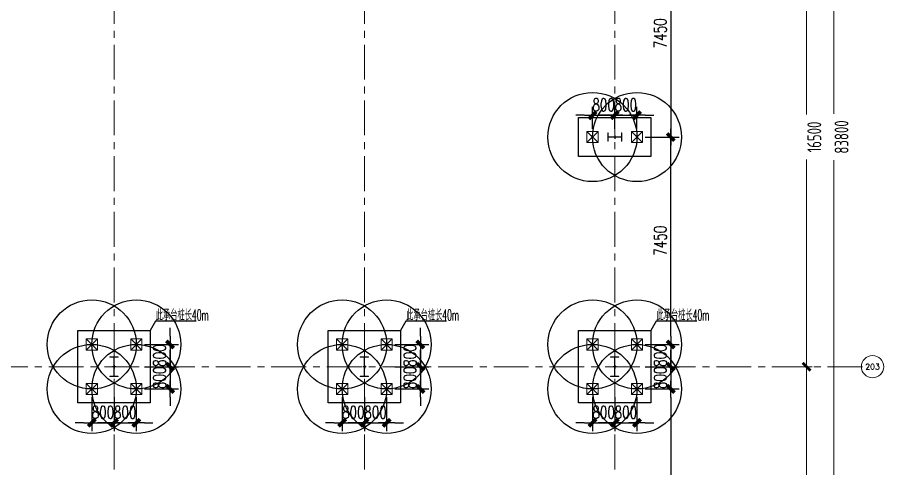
# Model space of a CAD drawing. Extents: x -1201378 to 2367219, y -619313 to 244905.
# Drawn here: x -705236 to -674089, y -34760 to -18549 of the extents above; entities that cross this region are included whole.
import ezdxf
from ezdxf.enums import TextEntityAlignment as Align

# ---------------------------------------------------------------- set-up
doc = ezdxf.new("R2010")
doc.units = 0
doc.header["$LTSCALE"] = 1000
doc.linetypes.add('CENTER', pattern=[2, 1.25, -0.25, 0.25, -0.25])
doc.layers.get('0').update_dxf_attribs({"linetype": 'CONTINUOUS'})
doc.layers.get('Defpoints').update_dxf_attribs({"linetype": 'CONTINUOUS'})
for name, color, linetype, lineweight in [('S-axis', 111, 'CONTINUOUS', 0), ('S-col', 2, 'CONTINUOUS', 0), ('S-dote', 5, 'CENTER', 0), ('S-zhuang', 1, 'CONTINUOUS', 0)]:
    doc.layers.add(name, color=color, linetype=linetype, lineweight=lineweight)
for name, color, linetype in [('S-BG', 131, 'CONTINUOUS'), ('S-DIMZ', 115, 'CONTINUOUS'), ('S-DOTE1', 140, 'CENTER'), ('S-HATCH1-W', 252, 'CONTINUOUS')]:
    doc.layers.add(name, color=color, linetype=linetype)
doc.styles.add('_TCH_AXIS', font='COMPLEX', dxfattribs={"bigfont": 'GBCBIG'})
doc.styles.add('SS1', font='tj-romans1.shx', dxfattribs={"width": 0.7, "bigfont": 'tj-hztxt1.shx'})
doc.styles.add('TSSD_Dimension', font='tssdeng.shx', dxfattribs={"width": 0.7, "bigfont": 'hztxt.shx'})
doc.dimstyles.new('S-150-ARCHI', dxfattribs={"dimscale": 150, "dimtxt": 3, "dimasz": 2, "dimexe": 2, "dimexo": 2, "dimgap": 1, "dimtad": 1, "dimdec": 0, "dimzin": 0, "dimdsep": 46, "dimtxsty": 'SS1', "dimblk1": 'TT', "dimblk2": 'TT', "dimsah": 1, "dimcen": 1, "dimclrd": 256, "dimclre": 256, "dimclrt": 256, "dimadec": 0, "dimazin": 0, "dimtfac": 1, "dimtdec": 0, "dimtix": 1, "dimtmove": 2, "dimatfit": 0, "dimldrblk": 'TT', "dimfxl": 2, "dimtolj": 1, "dimtzin": 0, "dimarcsym": 0})
doc.dimstyles.new('TSSD_200_200', dxfattribs={"dimtxt": 500, "dimasz": 200, "dimexe": 200, "dimexo": 500, "dimgap": 200, "dimtad": 1, "dimdec": 0, "dimzin": 0, "dimdsep": 46, "dimtxsty": 'TSSD_Dimension', "dimblk": 'ARCHTICK', "dimcen": 0, "dimdle": 200, "dimclrt": 7, "dimadec": 0, "dimazin": 0, "dimtfac": 1, "dimtdec": 0, "dimtix": 1, "dimtmove": 2, "dimatfit": 3, "dimfxl": 1, "dimtolj": 1, "dimtzin": 0, "dimarcsym": 0})

# ---------------------------------------------------------------- blocks, each defined once
blk = doc.blocks.new('_ArchTick')
at = {"color": 0, "linetype": 'ByBlock', "const_width": 0.5}
blk.add_lwpolyline([(-0.71, -0.71), (0.71, 0.71)], dxfattribs=at)
blk = doc.blocks.new('*D88')
at = {"layer": 'Defpoints', "color": 0, "transparency": 16777216}
for p in [(-77874, -214598), (-77874, -231098), (-76858, -231098)]:
    blk.add_point(p, dxfattribs=at)
at = {"layer": 'S-axis', "color": 0, "lineweight": -2, "transparency": 16777216}
for p, q in [((-77374, -214598), (-76658, -214598)), ((-76858, -214398), (-76858, -222042)), ((-76858, -231298), (-76858, -223654)), ((-77374, -231098), (-76658, -231098))]:
    blk.add_line(p, q, dxfattribs=at)
at = {"layer": 'S-axis', "color": 0, "lineweight": -2, "transparency": 16777216, "xscale": 200, "yscale": 200, "zscale": 200}
for p, rotation in [((-76858, -214598), 90), ((-76858, -231098), 270)]:
    blk.add_blockref('_ArchTick', p, dxfattribs=dict(at, rotation=rotation))
at = {"layer": 'S-axis', "color": 7, "transparency": 16777216, "insert": (-76583, -222848), "char_height": 500, "attachment_point": 5, "rotation": 90, "style": 'TSSD_Dimension'}
blk.add_mtext('\\A1;16500', dxfattribs=at)
blk = doc.blocks.new('*D89')
at = {"layer": 'Defpoints', "color": 0, "transparency": 16777216}
for p in [(-77874, -231098), (-77874, -247598), (-76858, -247598)]:
    blk.add_point(p, dxfattribs=at)
at = {"layer": 'S-axis', "color": 0, "lineweight": -2, "transparency": 16777216}
for p, q in [((-77374, -231098), (-76658, -231098)), ((-76858, -230898), (-76858, -238542)), ((-76858, -247798), (-76858, -240154)), ((-77374, -247598), (-76658, -247598))]:
    blk.add_line(p, q, dxfattribs=at)
at = {"layer": 'S-axis', "color": 0, "lineweight": -2, "transparency": 16777216, "xscale": 200, "yscale": 200, "zscale": 200}
for p, rotation in [((-76858, -231098), 90), ((-76858, -247598), 270)]:
    blk.add_blockref('_ArchTick', p, dxfattribs=dict(at, rotation=rotation))
at = {"layer": 'S-axis', "color": 7, "transparency": 16777216, "insert": (-76583, -239348), "char_height": 500, "attachment_point": 5, "rotation": 90, "style": 'TSSD_Dimension'}
blk.add_mtext('\\A1;16500', dxfattribs=at)
blk = doc.blocks.new('*D113')
at = {"layer": 'Defpoints', "color": 0, "transparency": 16777216}
for p in [(-77774, -180948), (-77774, -264748), (-75879, -264748)]:
    blk.add_point(p, dxfattribs=at)
at = {"layer": 'S-axis', "color": 0, "lineweight": -2, "transparency": 16777216}
for p, q in [((-77274, -180948), (-75679, -180948)), ((-75879, -180748), (-75879, -222015)), ((-75879, -264948), (-75879, -223681)), ((-77274, -264748), (-75679, -264748))]:
    blk.add_line(p, q, dxfattribs=at)
at = {"layer": 'S-axis', "color": 0, "lineweight": -2, "transparency": 16777216, "xscale": 200, "yscale": 200, "zscale": 200}
for p, rotation in [((-75879, -180948), 90), ((-75879, -264748), 270)]:
    blk.add_blockref('_ArchTick', p, dxfattribs=dict(at, rotation=rotation))
at = {"layer": 'S-axis', "color": 7, "transparency": 16777216, "insert": (-75604, -222848), "char_height": 500, "attachment_point": 5, "rotation": 90, "style": 'TSSD_Dimension'}
blk.add_mtext('\\A1;83800', dxfattribs=at)
blk = doc.blocks.new('nt66')
at = {"layer": 'S-col'}
blk.add_lwpolyline([(-195790, 766820), (-195490, 766820), (-195490, 766808), (-195636, 766808), (-195636, 766132), (-195490, 766132), (-195490, 766120), (-195790, 766120), (-195790, 766132), (-195644, 766132), (-195644, 766808), (-195790, 766808)], close=True, dxfattribs=at)
blk = doc.blocks.new('33333')
for p in [(48786, -93400), (57786, -93400), (66786, -93400)]:
    blk.add_blockref('nt66', p)
blk = doc.blocks.new('S-ZHUANG-400')
at = {"layer": 'S-zhuang'}
for p, q in [((200, -200), (-200, 200)), ((-200, -200), (200, 200))]:
    blk.add_line(p, q, dxfattribs=at)
blk.add_lwpolyline([(-200, 200), (200, 200), (200, -200), (-200, -200)], close=True, dxfattribs=at)
blk = doc.blocks.new('CT4')
at = {"layer": 'Defpoints'}
for centre in [(-100831, -168442), (-99231, -168442), (-100831, -170042), (-99231, -170042)]:
    blk.add_circle(centre, 1600, dxfattribs=at)
at = {"layer": 'S-DOTE1', "ltscale": 0.25}
for p, q in [((-99971, -169242), (-100091, -169242)), ((-100031, -169182), (-100031, -169302))]:
    blk.add_line(p, q, dxfattribs=at)
at = {"layer": 'S-HATCH1-W'}
blk.add_lwpolyline([(-101331, -170542), (-101331, -167942), (-98731, -167942), (-98731, -170542)], close=True, dxfattribs=at)
at = {"layer": 'S-zhuang', "rotation": 90.00000000000001}
for p in [(-100831, -168442), (-99231, -168442), (-100831, -170042), (-99231, -170042)]:
    blk.add_blockref('S-ZHUANG-400', p, dxfattribs=at)
blk = doc.blocks.new('CT2')
at = {"layer": 'Defpoints'}
for centre in [(-193625, -186366), (-193625, -187966)]:
    blk.add_circle(centre, 1600, dxfattribs=at)
at = {"layer": 'S-DOTE1', "ltscale": 0.25}
for p, q in [((-193565, -187166), (-193685, -187166)), ((-193625, -187226), (-193625, -187106))]:
    blk.add_line(p, q, dxfattribs=at)
at = {"layer": 'S-HATCH1-W'}
blk.add_lwpolyline([(-194325, -185866), (-192925, -185866), (-192925, -188466), (-194325, -188466)], close=True, dxfattribs=at)
at = {"layer": 'S-zhuang'}
for p in [(-193625, -186366), (-193625, -187966)]:
    blk.add_blockref('S-ZHUANG-400', p, dxfattribs=at)
blk = doc.blocks.new('TT')
blk.add_line((-0.97, 0), (0.97, 0))
at = {"const_width": 0.45}
blk.add_lwpolyline([(-0.44, -0.44), (0.44, 0.44)], dxfattribs=at)
blk = doc.blocks.new('*D345')
at = {"layer": 'Defpoints', "color": 0, "transparency": 16777216}
for p in [(-702558, -31898), (-701758, -31898), (-701758, -33111)]:
    blk.add_point(p, dxfattribs=at)
at = {"layer": 'S-DIMZ', "lineweight": -2, "transparency": 16777216}
for p, q in [((-702558, -32198), (-702558, -33411)), ((-701758, -32198), (-701758, -33411)), ((-702858, -33111), (-703158, -33111)), ((-702558, -33111), (-701758, -33111)), ((-701458, -33111), (-701158, -33111))]:
    blk.add_line(p, q, dxfattribs=at)
at = {"layer": 'S-DIMZ', "lineweight": -2, "transparency": 16777216, "xscale": 300, "yscale": 300, "zscale": 300}
blk.add_blockref('TT', (-702558, -33111), dxfattribs=at)
at = {"layer": 'S-DIMZ', "lineweight": -2, "transparency": 16777216, "xscale": 300, "yscale": 300, "zscale": 300, "rotation": 180}
blk.add_blockref('TT', (-701758, -33111), dxfattribs=at)
at = {"layer": 'S-DIMZ', "transparency": 16777216, "insert": (-702158, -32736), "char_height": 450, "attachment_point": 5, "style": 'SS1'}
blk.add_mtext('\\A1;800', dxfattribs=at)
blk = doc.blocks.new('*D346')
at = {"layer": 'Defpoints', "color": 0, "transparency": 16777216}
for p in [(-701758, -31898), (-700958, -31898), (-700958, -33111)]:
    blk.add_point(p, dxfattribs=at)
at = {"layer": 'S-DIMZ', "lineweight": -2, "transparency": 16777216}
for p, q in [((-701758, -32198), (-701758, -33411)), ((-700958, -32198), (-700958, -33411)), ((-702058, -33111), (-702358, -33111)), ((-701758, -33111), (-700958, -33111)), ((-700658, -33111), (-700358, -33111))]:
    blk.add_line(p, q, dxfattribs=at)
at = {"layer": 'S-DIMZ', "lineweight": -2, "transparency": 16777216, "xscale": 300, "yscale": 300, "zscale": 300}
blk.add_blockref('TT', (-701758, -33111), dxfattribs=at)
at = {"layer": 'S-DIMZ', "lineweight": -2, "transparency": 16777216, "xscale": 300, "yscale": 300, "zscale": 300, "rotation": 180}
blk.add_blockref('TT', (-700958, -33111), dxfattribs=at)
at = {"layer": 'S-DIMZ', "transparency": 16777216, "insert": (-701358, -32736), "char_height": 450, "attachment_point": 5, "style": 'SS1'}
blk.add_mtext('\\A1;800', dxfattribs=at)
blk = doc.blocks.new('*D347')
at = {"layer": 'Defpoints', "color": 0, "transparency": 16777216}
for p in [(-700958, -30298), (-700958, -31098), (-699746, -31098)]:
    blk.add_point(p, dxfattribs=at)
at = {"layer": 'S-DIMZ', "lineweight": -2, "transparency": 16777216}
for p, q in [((-699746, -29998), (-699746, -29698)), ((-700658, -30298), (-699446, -30298)), ((-699746, -30298), (-699746, -31098)), ((-700658, -31098), (-699446, -31098)), ((-699746, -31398), (-699746, -31698))]:
    blk.add_line(p, q, dxfattribs=at)
at = {"layer": 'S-DIMZ', "lineweight": -2, "transparency": 16777216, "xscale": 300, "yscale": 300, "zscale": 300}
for p, rotation in [((-699746, -30298), 270), ((-699746, -31098), 90)]:
    blk.add_blockref('TT', p, dxfattribs=dict(at, rotation=rotation))
at = {"layer": 'S-DIMZ', "transparency": 16777216, "insert": (-700121, -30698), "char_height": 450, "attachment_point": 5, "rotation": 90, "style": 'SS1'}
blk.add_mtext('\\A1;800', dxfattribs=at)
blk = doc.blocks.new('*D348')
at = {"layer": 'Defpoints', "color": 0, "transparency": 16777216}
for p in [(-700958, -31098), (-700958, -31898), (-699746, -31898)]:
    blk.add_point(p, dxfattribs=at)
at = {"layer": 'S-DIMZ', "lineweight": -2, "transparency": 16777216}
for p, q in [((-699746, -30798), (-699746, -30498)), ((-700658, -31098), (-699446, -31098)), ((-699746, -31098), (-699746, -31898)), ((-700658, -31898), (-699446, -31898)), ((-699746, -32198), (-699746, -32498))]:
    blk.add_line(p, q, dxfattribs=at)
at = {"layer": 'S-DIMZ', "lineweight": -2, "transparency": 16777216, "xscale": 300, "yscale": 300, "zscale": 300}
for p, rotation in [((-699746, -31098), 270), ((-699746, -31898), 90)]:
    blk.add_blockref('TT', p, dxfattribs=dict(at, rotation=rotation))
at = {"layer": 'S-DIMZ', "transparency": 16777216, "insert": (-700121, -31498), "char_height": 450, "attachment_point": 5, "rotation": 90, "style": 'SS1'}
blk.add_mtext('\\A1;800', dxfattribs=at)
blk = doc.blocks.new('*D365')
at = {"layer": 'Defpoints', "color": 0, "transparency": 16777216}
for p in [(-693558, -31898), (-692758, -31898), (-692758, -33111)]:
    blk.add_point(p, dxfattribs=at)
at = {"layer": 'S-DIMZ', "lineweight": -2, "transparency": 16777216}
for p, q in [((-693558, -32198), (-693558, -33411)), ((-692758, -32198), (-692758, -33411)), ((-693858, -33111), (-694158, -33111)), ((-693558, -33111), (-692758, -33111)), ((-692458, -33111), (-692158, -33111))]:
    blk.add_line(p, q, dxfattribs=at)
at = {"layer": 'S-DIMZ', "lineweight": -2, "transparency": 16777216, "xscale": 300, "yscale": 300, "zscale": 300}
blk.add_blockref('TT', (-693558, -33111), dxfattribs=at)
at = {"layer": 'S-DIMZ', "lineweight": -2, "transparency": 16777216, "xscale": 300, "yscale": 300, "zscale": 300, "rotation": 180}
blk.add_blockref('TT', (-692758, -33111), dxfattribs=at)
at = {"layer": 'S-DIMZ', "transparency": 16777216, "insert": (-693158, -32736), "char_height": 450, "attachment_point": 5, "style": 'SS1'}
blk.add_mtext('\\A1;800', dxfattribs=at)
blk = doc.blocks.new('*D366')
at = {"layer": 'Defpoints', "color": 0, "transparency": 16777216}
for p in [(-692758, -31898), (-691958, -31898), (-691958, -33111)]:
    blk.add_point(p, dxfattribs=at)
at = {"layer": 'S-DIMZ', "lineweight": -2, "transparency": 16777216}
for p, q in [((-692758, -32198), (-692758, -33411)), ((-691958, -32198), (-691958, -33411)), ((-693058, -33111), (-693358, -33111)), ((-692758, -33111), (-691958, -33111)), ((-691658, -33111), (-691358, -33111))]:
    blk.add_line(p, q, dxfattribs=at)
at = {"layer": 'S-DIMZ', "lineweight": -2, "transparency": 16777216, "xscale": 300, "yscale": 300, "zscale": 300}
blk.add_blockref('TT', (-692758, -33111), dxfattribs=at)
at = {"layer": 'S-DIMZ', "lineweight": -2, "transparency": 16777216, "xscale": 300, "yscale": 300, "zscale": 300, "rotation": 180}
blk.add_blockref('TT', (-691958, -33111), dxfattribs=at)
at = {"layer": 'S-DIMZ', "transparency": 16777216, "insert": (-692358, -32736), "char_height": 450, "attachment_point": 5, "style": 'SS1'}
blk.add_mtext('\\A1;800', dxfattribs=at)
blk = doc.blocks.new('*D367')
at = {"layer": 'Defpoints', "color": 0, "transparency": 16777216}
for p in [(-691958, -30298), (-691958, -31098), (-690746, -31098)]:
    blk.add_point(p, dxfattribs=at)
at = {"layer": 'S-DIMZ', "lineweight": -2, "transparency": 16777216}
for p, q in [((-690746, -29998), (-690746, -29698)), ((-691658, -30298), (-690446, -30298)), ((-690746, -30298), (-690746, -31098)), ((-691658, -31098), (-690446, -31098)), ((-690746, -31398), (-690746, -31698))]:
    blk.add_line(p, q, dxfattribs=at)
at = {"layer": 'S-DIMZ', "lineweight": -2, "transparency": 16777216, "xscale": 300, "yscale": 300, "zscale": 300}
for p, rotation in [((-690746, -30298), 270), ((-690746, -31098), 90)]:
    blk.add_blockref('TT', p, dxfattribs=dict(at, rotation=rotation))
at = {"layer": 'S-DIMZ', "transparency": 16777216, "insert": (-691121, -30698), "char_height": 450, "attachment_point": 5, "rotation": 90, "style": 'SS1'}
blk.add_mtext('\\A1;800', dxfattribs=at)
blk = doc.blocks.new('*D368')
at = {"layer": 'Defpoints', "color": 0, "transparency": 16777216}
for p in [(-691958, -31098), (-691958, -31898), (-690746, -31898)]:
    blk.add_point(p, dxfattribs=at)
at = {"layer": 'S-DIMZ', "lineweight": -2, "transparency": 16777216}
for p, q in [((-690746, -30798), (-690746, -30498)), ((-691658, -31098), (-690446, -31098)), ((-690746, -31098), (-690746, -31898)), ((-691658, -31898), (-690446, -31898)), ((-690746, -32198), (-690746, -32498))]:
    blk.add_line(p, q, dxfattribs=at)
at = {"layer": 'S-DIMZ', "lineweight": -2, "transparency": 16777216, "xscale": 300, "yscale": 300, "zscale": 300}
for p, rotation in [((-690746, -31098), 270), ((-690746, -31898), 90)]:
    blk.add_blockref('TT', p, dxfattribs=dict(at, rotation=rotation))
at = {"layer": 'S-DIMZ', "transparency": 16777216, "insert": (-691121, -31498), "char_height": 450, "attachment_point": 5, "rotation": 90, "style": 'SS1'}
blk.add_mtext('\\A1;800', dxfattribs=at)
blk = doc.blocks.new('*D385')
at = {"layer": 'Defpoints', "color": 0, "transparency": 16777216}
for p in [(-684558, -31898), (-683758, -31898), (-683758, -33111)]:
    blk.add_point(p, dxfattribs=at)
at = {"layer": 'S-DIMZ', "lineweight": -2, "transparency": 16777216}
for p, q in [((-684558, -32198), (-684558, -33411)), ((-683758, -32198), (-683758, -33411)), ((-684858, -33111), (-685158, -33111)), ((-684558, -33111), (-683758, -33111)), ((-683458, -33111), (-683158, -33111))]:
    blk.add_line(p, q, dxfattribs=at)
at = {"layer": 'S-DIMZ', "lineweight": -2, "transparency": 16777216, "xscale": 300, "yscale": 300, "zscale": 300}
blk.add_blockref('TT', (-684558, -33111), dxfattribs=at)
at = {"layer": 'S-DIMZ', "lineweight": -2, "transparency": 16777216, "xscale": 300, "yscale": 300, "zscale": 300, "rotation": 180}
blk.add_blockref('TT', (-683758, -33111), dxfattribs=at)
at = {"layer": 'S-DIMZ', "transparency": 16777216, "insert": (-684158, -32736), "char_height": 450, "attachment_point": 5, "style": 'SS1'}
blk.add_mtext('\\A1;800', dxfattribs=at)
blk = doc.blocks.new('*D386')
at = {"layer": 'Defpoints', "color": 0, "transparency": 16777216}
for p in [(-683758, -31898), (-682958, -31898), (-682958, -33111)]:
    blk.add_point(p, dxfattribs=at)
at = {"layer": 'S-DIMZ', "lineweight": -2, "transparency": 16777216}
for p, q in [((-683758, -32198), (-683758, -33411)), ((-682958, -32198), (-682958, -33411)), ((-684058, -33111), (-684358, -33111)), ((-683758, -33111), (-682958, -33111)), ((-682658, -33111), (-682358, -33111))]:
    blk.add_line(p, q, dxfattribs=at)
at = {"layer": 'S-DIMZ', "lineweight": -2, "transparency": 16777216, "xscale": 300, "yscale": 300, "zscale": 300}
blk.add_blockref('TT', (-683758, -33111), dxfattribs=at)
at = {"layer": 'S-DIMZ', "lineweight": -2, "transparency": 16777216, "xscale": 300, "yscale": 300, "zscale": 300, "rotation": 180}
blk.add_blockref('TT', (-682958, -33111), dxfattribs=at)
at = {"layer": 'S-DIMZ', "transparency": 16777216, "insert": (-683358, -32736), "char_height": 450, "attachment_point": 5, "style": 'SS1'}
blk.add_mtext('\\A1;800', dxfattribs=at)
blk = doc.blocks.new('*D387')
at = {"layer": 'Defpoints', "color": 0, "transparency": 16777216}
for p in [(-682958, -30298), (-682958, -31098), (-681746, -31098)]:
    blk.add_point(p, dxfattribs=at)
at = {"layer": 'S-DIMZ', "lineweight": -2, "transparency": 16777216}
for p, q in [((-681746, -29998), (-681746, -29698)), ((-682658, -30298), (-681446, -30298)), ((-681746, -30298), (-681746, -31098)), ((-682658, -31098), (-681446, -31098)), ((-681746, -31398), (-681746, -31698))]:
    blk.add_line(p, q, dxfattribs=at)
at = {"layer": 'S-DIMZ', "lineweight": -2, "transparency": 16777216, "xscale": 300, "yscale": 300, "zscale": 300}
for p, rotation in [((-681746, -30298), 270), ((-681746, -31098), 90)]:
    blk.add_blockref('TT', p, dxfattribs=dict(at, rotation=rotation))
at = {"layer": 'S-DIMZ', "transparency": 16777216, "insert": (-682121, -30698), "char_height": 450, "attachment_point": 5, "rotation": 90, "style": 'SS1'}
blk.add_mtext('\\A1;800', dxfattribs=at)
blk = doc.blocks.new('*D388')
at = {"layer": 'Defpoints', "color": 0, "transparency": 16777216}
for p in [(-682958, -31098), (-682958, -31898), (-681746, -31898)]:
    blk.add_point(p, dxfattribs=at)
at = {"layer": 'S-DIMZ', "lineweight": -2, "transparency": 16777216}
for p, q in [((-681746, -30798), (-681746, -30498)), ((-682658, -31098), (-681446, -31098)), ((-681746, -31098), (-681746, -31898)), ((-682658, -31898), (-681446, -31898)), ((-681746, -32198), (-681746, -32498))]:
    blk.add_line(p, q, dxfattribs=at)
at = {"layer": 'S-DIMZ', "lineweight": -2, "transparency": 16777216, "xscale": 300, "yscale": 300, "zscale": 300}
for p, rotation in [((-681746, -31098), 270), ((-681746, -31898), 90)]:
    blk.add_blockref('TT', p, dxfattribs=dict(at, rotation=rotation))
at = {"layer": 'S-DIMZ', "transparency": 16777216, "insert": (-682121, -31498), "char_height": 450, "attachment_point": 5, "rotation": 90, "style": 'SS1'}
blk.add_mtext('\\A1;800', dxfattribs=at)
blk = doc.blocks.new('*D429')
at = {"layer": 'Defpoints', "color": 0, "transparency": 16777216}
for p in [(-682958, -31898), (-682958, -39348), (-681746, -39348)]:
    blk.add_point(p, dxfattribs=at)
at = {"layer": 'S-DIMZ', "lineweight": -2, "transparency": 16777216}
for p, q in [((-682658, -31898), (-681446, -31898)), ((-681746, -32198), (-681746, -39048)), ((-682658, -39348), (-681446, -39348))]:
    blk.add_line(p, q, dxfattribs=at)
at = {"layer": 'S-DIMZ', "lineweight": -2, "transparency": 16777216, "xscale": 300, "yscale": 300, "zscale": 300}
for p, rotation in [((-681746, -31898), 90), ((-681746, -39348), 270)]:
    blk.add_blockref('TT', p, dxfattribs=dict(at, rotation=rotation))
at = {"layer": 'S-DIMZ', "transparency": 16777216, "insert": (-682121, -35623), "char_height": 450, "attachment_point": 5, "rotation": 90, "style": 'SS1'}
blk.add_mtext('\\A1;7450', dxfattribs=at)
blk = doc.blocks.new('*D432')
at = {"layer": 'Defpoints', "color": 0, "transparency": 16777216}
for p in [(-683758, -22066), (-684558, -22848), (-683758, -22848)]:
    blk.add_point(p, dxfattribs=at)
at = {"layer": 'S-DIMZ', "lineweight": -2, "transparency": 16777216}
for p, q in [((-684558, -22548), (-684558, -21766)), ((-683758, -22548), (-683758, -21766)), ((-684858, -22066), (-685158, -22066)), ((-684558, -22066), (-683758, -22066)), ((-683458, -22066), (-683158, -22066))]:
    blk.add_line(p, q, dxfattribs=at)
at = {"layer": 'S-DIMZ', "lineweight": -2, "transparency": 16777216, "xscale": 300, "yscale": 300, "zscale": 300}
blk.add_blockref('TT', (-684558, -22066), dxfattribs=at)
at = {"layer": 'S-DIMZ', "lineweight": -2, "transparency": 16777216, "xscale": 300, "yscale": 300, "zscale": 300, "rotation": 180}
blk.add_blockref('TT', (-683758, -22066), dxfattribs=at)
at = {"layer": 'S-DIMZ', "transparency": 16777216, "insert": (-684158, -21691), "char_height": 450, "attachment_point": 5, "style": 'SS1'}
blk.add_mtext('\\A1;800', dxfattribs=at)
blk = doc.blocks.new('*D433')
at = {"layer": 'Defpoints', "color": 0, "transparency": 16777216}
for p in [(-682958, -22066), (-683758, -22848), (-682958, -22848)]:
    blk.add_point(p, dxfattribs=at)
at = {"layer": 'S-DIMZ', "lineweight": -2, "transparency": 16777216}
for p, q in [((-683758, -22548), (-683758, -21766)), ((-682958, -22548), (-682958, -21766)), ((-684058, -22066), (-684358, -22066)), ((-683758, -22066), (-682958, -22066)), ((-682658, -22066), (-682358, -22066))]:
    blk.add_line(p, q, dxfattribs=at)
at = {"layer": 'S-DIMZ', "lineweight": -2, "transparency": 16777216, "xscale": 300, "yscale": 300, "zscale": 300}
blk.add_blockref('TT', (-683758, -22066), dxfattribs=at)
at = {"layer": 'S-DIMZ', "lineweight": -2, "transparency": 16777216, "xscale": 300, "yscale": 300, "zscale": 300, "rotation": 180}
blk.add_blockref('TT', (-682958, -22066), dxfattribs=at)
at = {"layer": 'S-DIMZ', "transparency": 16777216, "insert": (-683358, -21691), "char_height": 450, "attachment_point": 5, "style": 'SS1'}
blk.add_mtext('\\A1;800', dxfattribs=at)
blk = doc.blocks.new('*D434')
at = {"layer": 'Defpoints', "color": 0, "transparency": 16777216}
for p in [(-682958, -15398), (-682958, -22848), (-681746, -22848)]:
    blk.add_point(p, dxfattribs=at)
at = {"layer": 'S-DIMZ', "lineweight": -2, "transparency": 16777216}
for p, q in [((-682658, -15398), (-681446, -15398)), ((-681746, -15698), (-681746, -22548)), ((-682658, -22848), (-681446, -22848))]:
    blk.add_line(p, q, dxfattribs=at)
at = {"layer": 'S-DIMZ', "lineweight": -2, "transparency": 16777216, "xscale": 300, "yscale": 300, "zscale": 300}
for p, rotation in [((-681746, -15398), 90), ((-681746, -22848), 270)]:
    blk.add_blockref('TT', p, dxfattribs=dict(at, rotation=rotation))
at = {"layer": 'S-DIMZ', "transparency": 16777216, "insert": (-682121, -19123), "char_height": 450, "attachment_point": 5, "rotation": 90, "style": 'SS1'}
blk.add_mtext('\\A1;7450', dxfattribs=at)
blk = doc.blocks.new('*D431')
at = {"layer": 'Defpoints', "color": 0, "transparency": 16777216}
for p in [(-682958, -22848), (-681746, -22848), (-682958, -30298)]:
    blk.add_point(p, dxfattribs=at)
at = {"layer": 'S-DIMZ', "lineweight": -2, "transparency": 16777216}
for p, q in [((-682658, -22848), (-681446, -22848)), ((-681746, -29998), (-681746, -23148)), ((-682658, -30298), (-681446, -30298))]:
    blk.add_line(p, q, dxfattribs=at)
at = {"layer": 'S-DIMZ', "lineweight": -2, "transparency": 16777216, "xscale": 300, "yscale": 300, "zscale": 300}
for p, rotation in [((-681746, -22848), 90), ((-681746, -30298), 270)]:
    blk.add_blockref('TT', p, dxfattribs=dict(at, rotation=rotation))
at = {"layer": 'S-DIMZ', "transparency": 16777216, "insert": (-682121, -26573), "char_height": 450, "attachment_point": 5, "rotation": 90, "style": 'SS1'}
blk.add_mtext('\\A1;7450', dxfattribs=at)
blk = doc.blocks.new('2#轴网')
at = {"layer": 'S-axis'}
blk.add_circle((-74489.2, -231097), 400, dxfattribs=at)
at = {"layer": 'S-dote'}
for p, q in [((-101758.5, -270787), (-101758.5, -175298.2)), ((-92758.5, -270787), (-92758.5, -175298.2)), ((-83758.5, -270787), (-83758.5, -175298.2)), ((-74854.3, -231098.2), (-251154.3, -231098.2))]:
    blk.add_line(p, q, dxfattribs=at)
at = {"layer": 'S-axis', "style": '_TCH_AXIS'}
blk.add_text('203', height=202.97, dxfattribs=at).set_placement((-74750.1, -231198.5), (-74228.2, -231198.5), align=Align.FIT)
at = {"layer": 'S-axis'}
for base, p1, p2, picture, middle in [((-75878.8, -264748.2), (-77774.3, -180948.2), (-77774.3, -264748.2), '*D113', (-75603.8, -222848.2)), ((-76858.5, -231098.2), (-77874.3, -214598.2), (-77874.3, -231098.2), '*D88', (-76583.5, -222848.2)), ((-76858.5, -247598.2), (-77874.3, -231098.2), (-77874.3, -247598.2), '*D89', (-76583.5, -239348.2))]:
    dim = blk.add_linear_dim(base=base, p1=p1, p2=p2, angle=270, dimstyle='TSSD_200_200', dxfattribs=at)
    dim.commit()
    dim.dimension.update_dxf_attribs({"geometry": picture, "text_midpoint": middle, "dimtype": 161})

msp = doc.modelspace()

# ---------------------------------------------------------------- linework, layer by layer
at = {"layer": 'S-BG'}
for points in [[(-698803.9, -29461.3), (-700264.1, -29461.3), (-700458.5, -29798.2)], [(-689803.9, -29461.3), (-691264.1, -29461.3), (-691458.5, -29798.2)], [(-680803.9, -29461.3), (-682264.1, -29461.3), (-682458.5, -29798.2)]]:
    msp.add_lwpolyline(points, dxfattribs=at)
at = {"layer": 'S-col'}
msp.add_lwpolyline([(-683508.5, -22998.2), (-683508.5, -22698.2), (-683520.5, -22698.2), (-683520.5, -22844.2), (-683996.5, -22844.2), (-683996.5, -22698.2), (-684008.5, -22698.2), (-684008.5, -22998.2), (-683996.5, -22998.2), (-683996.5, -22852.2), (-683520.5, -22852.2), (-683520.5, -22998.2)], close=True, dxfattribs=at)

# ---------------------------------------------------------------- block references
at = {"layer": 'S-axis'}
msp.add_blockref('2#轴网', (-600000, 200000), dxfattribs=at)
at = {"layer": 'S-col'}
msp.add_blockref('33333', (-554904.3, -704168.2), dxfattribs=at)
at = {"layer": 'S-zhuang', "rotation": 90}
msp.add_blockref('CT2', (-870924.7, 170776.6), dxfattribs=at)
at = {"layer": 'S-zhuang'}
for p in [(-601727.3, 138143.8), (-592727.3, 138143.8), (-583727.3, 138143.8)]:
    msp.add_blockref('CT4', p, dxfattribs=at)

# ---------------------------------------------------------------- texts
at = {"layer": 'S-BG', "style": 'SS1', "width": 0.5}
for p in [(-700257.8, -29240.9), (-691257.8, -29240.9), (-682257.8, -29240.9)]:
    msp.add_text('此承台桩长40m', height=400, dxfattribs=at).set_placement(p, align=Align.MIDDLE_LEFT)

# ---------------------------------------------------------------- dimensions: what is measured, and where the dimension line sits
at = {"layer": 'S-DIMZ'}
for base, p1, p2, angle, picture, middle in [((-681746, -22848.2), (-682958.4, -15398.2), (-682958.5, -22848.2), 90, '*D434', (-682121, -19123.2)), ((-681746, -22848.2), (-682958.4, -30298.2), (-682958.5, -22848.2), 270, '*D431', (-682121, -26573.2)), ((-681746, -39348.2), (-682958.4, -31898.2), (-682958.5, -39348.2), 90, '*D429', (-682121, -35623.2))]:
    dim = msp.add_linear_dim(base=base, p1=p1, p2=p2, angle=angle, dimstyle='S-150-ARCHI', dxfattribs=at)
    dim.commit()
    dim.dimension.update_dxf_attribs({"geometry": picture, "text_midpoint": middle})
for base, p1, p2, picture, middle in [((-683758.5, -22066.3), (-684558.5, -22848.2), (-683758.5, -22848.2), '*D432', (-684158.5, -21691.3)), ((-682958.5, -22066.3), (-683758.5, -22848.2), (-682958.5, -22848.2), '*D433', (-683358.5, -21691.3))]:
    dim = msp.add_linear_dim(base=base, p1=p1, p2=p2, dimstyle='S-150-ARCHI', dxfattribs=at)
    dim.commit()
    dim.dimension.update_dxf_attribs({"geometry": picture, "text_midpoint": middle})
for base, p1, p2, picture, middle in [((-699746, -31098.2), (-700958.4, -30298.2), (-700958.4, -31098.2), '*D347', (-700121, -30698.2)), ((-690746, -31098.2), (-691958.4, -30298.2), (-691958.4, -31098.2), '*D367', (-691121, -30698.2)), ((-681746, -31098.2), (-682958.4, -30298.2), (-682958.4, -31098.2), '*D387', (-682121, -30698.2)), ((-699746, -31898.2), (-700958.4, -31098.2), (-700958.4, -31898.2), '*D348', (-700121, -31498.2)), ((-690746, -31898.2), (-691958.4, -31098.2), (-691958.4, -31898.2), '*D368', (-691121, -31498.2)), ((-681746, -31898.2), (-682958.4, -31098.2), (-682958.4, -31898.2), '*D388', (-682121, -31498.2))]:
    dim = msp.add_linear_dim(base=base, p1=p1, p2=p2, angle=270, dimstyle='S-150-ARCHI', override={"dimexo": 2}, dxfattribs=at)
    dim.commit()
    dim.dimension.update_dxf_attribs({"geometry": picture, "text_midpoint": middle})
for base, p1, p2, picture, middle in [((-701758.5, -33110.7), (-702558.4, -31898.2), (-701758.5, -31898.2), '*D345', (-702158.4, -32735.7)), ((-700958.4, -33110.7), (-701758.5, -31898.2), (-700958.4, -31898.2), '*D346', (-701358.4, -32735.7)), ((-692758.5, -33110.7), (-693558.4, -31898.2), (-692758.5, -31898.2), '*D365', (-693158.4, -32735.7)), ((-691958.4, -33110.7), (-692758.5, -31898.2), (-691958.4, -31898.2), '*D366', (-692358.4, -32735.7)), ((-683758.5, -33110.7), (-684558.4, -31898.2), (-683758.5, -31898.2), '*D385', (-684158.4, -32735.7)), ((-682958.4, -33110.7), (-683758.5, -31898.2), (-682958.4, -31898.2), '*D386', (-683358.4, -32735.7))]:
    dim = msp.add_linear_dim(base=base, p1=p1, p2=p2, dimstyle='S-150-ARCHI', override={"dimexo": 2}, dxfattribs=at)
    dim.commit()
    dim.dimension.update_dxf_attribs({"geometry": picture, "text_midpoint": middle})

doc.saveas('drawing.dxf')
